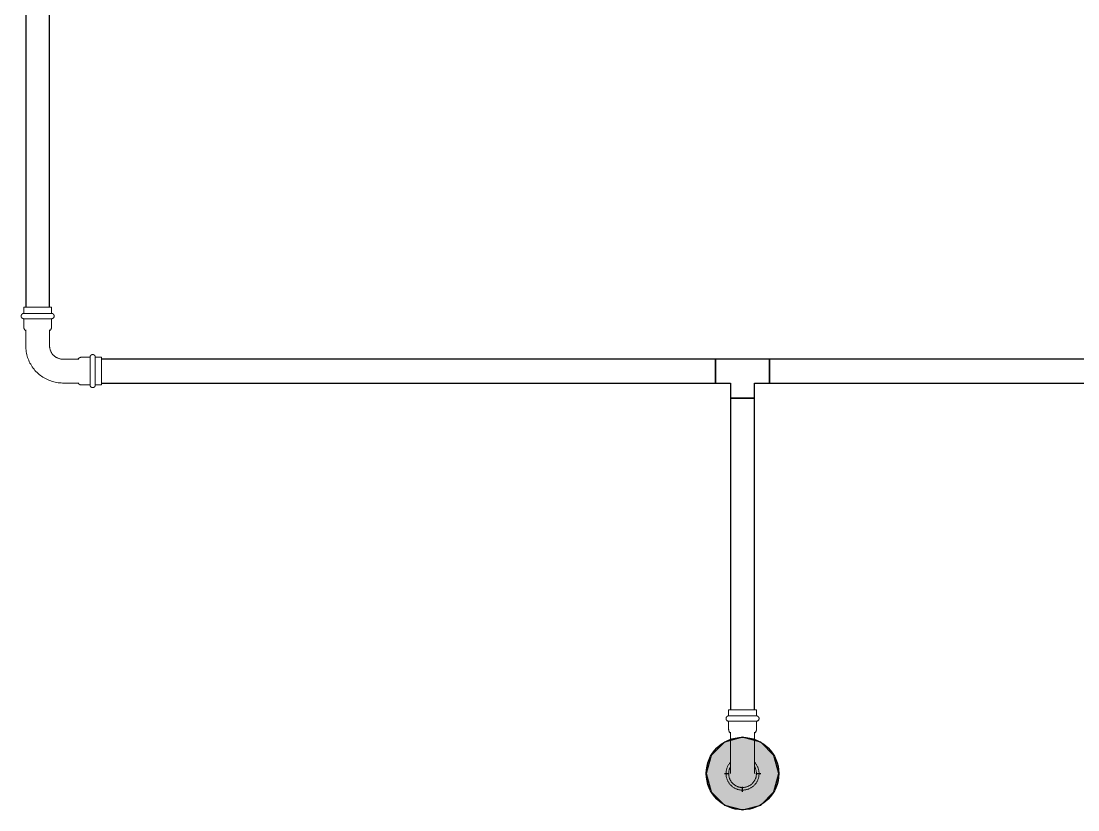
# Model space of a CAD drawing. Header units: inches. Extents: x -3327 to -1, y 8 to 1328.
# Drawn here: x -198.9 to -140.6, y 611.2 to 654.7 of the extents above; entities that cross this region are included whole.
import ezdxf

# ---------------------------------------------------------------- set-up
doc = ezdxf.new("R2010")
doc.units = ezdxf.units.IN
doc.header["$MEASUREMENT"] = 0
doc.layers.add('P-PIPE', color=3, linetype='Continuous', lineweight=9)
doc.layers.add('X - REF - FP', color=7, linetype='Continuous', true_color=0xb90000)

# ---------------------------------------------------------------- blocks, each defined once
blk = doc.blocks.new('Victaulic-VicPress316-Elbow 90-45deg Style P568_P571 - Standard-V1-SECOND LEVEL')
at = {"layer": 'P-PIPE'}
for p, q in [((-0.767, 3.52), (-0.767, 3.181)), ((0.766, 3.52), (-0.767, 3.52)), ((0.766, 3.181), (0.766, 3.52)), ((-0.767, 3.181), (0.766, 3.181)), ((-0.767, 2.89), (-0.767, 2.439)), ((-0.767, 2.89), (0.766, 2.89)), ((0.766, 2.439), (0.766, 2.89)), ((-0.658, 2.278), (-0.658, 1.393)), ((0.657, 1.393), (0.657, 2.278)), ((-3.181, 0.766), (-3.52, 0.766)), ((-3.52, 0.766), (-3.52, -0.767)), ((-3.181, -0.767), (-3.181, 0.766)), ((-2.439, 0.766), (-2.89, 0.766)), ((-2.89, -0.767), (-2.89, 0.766)), ((-1.393, 0.657), (-2.278, 0.657)), ((-3.52, -0.767), (-3.181, -0.767)), ((-2.89, -0.767), (-2.439, -0.767)), ((-2.278, -0.658), (-1.393, -0.658))]:
    blk.add_line(p, q, dxfattribs=at)
at = {"layer": 'P-PIPE', "flags": 128}
for points in [[(-0.767, 2.89), (-0.772, 2.891), (-0.778, 2.891), (-0.784, 2.892), (-0.79, 2.892), (-0.795, 2.893), (-0.801, 2.895), (-0.807, 2.896), (-0.812, 2.898), (-0.818, 2.9), (-0.823, 2.902), (-0.828, 2.904), (-0.834, 2.907), (-0.839, 2.91), (-0.844, 2.913), (-0.849, 2.916), (-0.853, 2.919), (-0.858, 2.923), (-0.862, 2.927), (-0.867, 2.931), (-0.871, 2.935), (-0.875, 2.939), (-0.879, 2.943), (-0.882, 2.948), (-0.886, 2.953), (-0.889, 2.957), (-0.892, 2.962), (-0.895, 2.967), (-0.897, 2.973), (-0.9, 2.978), (-0.902, 2.983), (-0.904, 2.989), (-0.906, 2.994), (-0.907, 3), (-0.909, 3.006), (-0.91, 3.011), (-0.911, 3.017), (-0.911, 3.023), (-0.912, 3.029), (-0.912, 3.034), (-0.912, 3.04), (-0.912, 3.046), (-0.911, 3.052), (-0.91, 3.058), (-0.909, 3.063), (-0.908, 3.069), (-0.907, 3.075), (-0.905, 3.08), (-0.903, 3.086), (-0.901, 3.091), (-0.899, 3.097), (-0.896, 3.102), (-0.894, 3.107), (-0.891, 3.112), (-0.887, 3.117), (-0.884, 3.122), (-0.881, 3.126), (-0.877, 3.131), (-0.873, 3.135), (-0.869, 3.139), (-0.865, 3.143), (-0.86, 3.147), (-0.856, 3.151), (-0.851, 3.154), (-0.846, 3.158), (-0.842, 3.161), (-0.836, 3.164), (-0.831, 3.166), (-0.826, 3.169), (-0.821, 3.171), (-0.815, 3.173), (-0.81, 3.175), (-0.804, 3.177), (-0.798, 3.178), (-0.793, 3.179), (-0.787, 3.18), (-0.781, 3.181), (-0.775, 3.181), (-0.77, 3.181), (-0.767, 3.181)], [(0.766, 3.181), (0.766, 3.181), (0.764, 3.181), (0.761, 3.181), (0.757, 3.181), (0.751, 3.181), (0.745, 3.181), (0.737, 3.181), (0.728, 3.181), (0.717, 3.181), (0.706, 3.181), (0.693, 3.181), (0.68, 3.181), (0.665, 3.181), (0.649, 3.181), (0.633, 3.181), (0.615, 3.181), (0.596, 3.181), (0.576, 3.181), (0.556, 3.181), (0.534, 3.181), (0.512, 3.181), (0.488, 3.181), (0.464, 3.181), (0.44, 3.181), (0.414, 3.181), (0.388, 3.181), (0.361, 3.181), (0.334, 3.181), (0.306, 3.181), (0.278, 3.181), (0.249, 3.181), (0.22, 3.181), (0.19, 3.181), (0.16, 3.181), (0.13, 3.181), (0.1, 3.181), (0.069, 3.181), (0.039, 3.181), (0.008, 3.181), (-0.022, 3.181), (-0.053, 3.181), (-0.084, 3.181), (-0.114, 3.181), (-0.144, 3.181), (-0.174, 3.181), (-0.204, 3.181), (-0.233, 3.181), (-0.262, 3.181), (-0.291, 3.181), (-0.319, 3.181), (-0.347, 3.181), (-0.374, 3.181), (-0.4, 3.181), (-0.426, 3.181), (-0.451, 3.181), (-0.476, 3.181), (-0.499, 3.181), (-0.522, 3.181), (-0.544, 3.181), (-0.565, 3.181), (-0.585, 3.181), (-0.605, 3.181), (-0.623, 3.181), (-0.64, 3.181), (-0.657, 3.181), (-0.672, 3.181), (-0.686, 3.181), (-0.699, 3.181), (-0.711, 3.181), (-0.722, 3.181), (-0.732, 3.181), (-0.74, 3.181), (-0.748, 3.181), (-0.754, 3.181), (-0.759, 3.181), (-0.763, 3.181), (-0.765, 3.181), (-0.766, 3.181), (-0.767, 3.181)], [(-0.767, 3.181), (-0.766, 3.181), (-0.764, 3.181), (-0.761, 3.181), (-0.757, 3.181), (-0.751, 3.181), (-0.745, 3.181), (-0.737, 3.181), (-0.728, 3.181)], [(0.722, 3.181), (0.732, 3.181), (0.74, 3.181), (0.748, 3.181), (0.754, 3.181), (0.759, 3.181), (0.763, 3.181), (0.765, 3.181), (0.766, 3.181), (0.766, 3.181)], [(0.766, 3.181), (0.772, 3.181), (0.778, 3.181), (0.784, 3.18), (0.79, 3.18), (0.795, 3.179), (0.801, 3.177), (0.807, 3.176), (0.812, 3.174), (0.818, 3.172), (0.823, 3.17), (0.828, 3.168), (0.834, 3.165), (0.839, 3.162), (0.844, 3.159), (0.849, 3.156), (0.853, 3.153), (0.858, 3.149), (0.862, 3.145), (0.867, 3.141), (0.871, 3.137), (0.875, 3.133), (0.879, 3.129), (0.882, 3.124), (0.886, 3.119), (0.889, 3.115), (0.892, 3.11), (0.895, 3.105), (0.897, 3.099), (0.9, 3.094), (0.902, 3.089), (0.904, 3.083), (0.906, 3.078), (0.907, 3.072), (0.909, 3.066), (0.91, 3.061), (0.911, 3.055), (0.911, 3.049), (0.912, 3.043), (0.912, 3.038), (0.912, 3.032), (0.912, 3.026), (0.911, 3.02), (0.91, 3.014), (0.909, 3.009), (0.908, 3.003), (0.907, 2.997), (0.905, 2.992), (0.903, 2.986), (0.901, 2.981), (0.899, 2.975), (0.896, 2.97), (0.894, 2.965), (0.891, 2.96), (0.887, 2.955), (0.884, 2.95), (0.881, 2.946), (0.877, 2.941), (0.873, 2.937), (0.869, 2.933), (0.865, 2.929), (0.86, 2.925), (0.856, 2.921), (0.851, 2.918), (0.846, 2.914), (0.842, 2.911), (0.836, 2.908), (0.831, 2.906), (0.826, 2.903), (0.821, 2.901), (0.815, 2.899), (0.81, 2.897), (0.804, 2.895), (0.798, 2.894), (0.793, 2.893), (0.787, 2.892), (0.781, 2.891), (0.775, 2.891), (0.77, 2.891), (0.766, 2.89)], [(-0.767, 2.89), (-0.766, 2.89), (-0.764, 2.89), (-0.761, 2.89), (-0.757, 2.89), (-0.751, 2.89), (-0.745, 2.89), (-0.737, 2.89), (-0.728, 2.89), (-0.717, 2.89), (-0.706, 2.89), (-0.693, 2.89), (-0.68, 2.89), (-0.665, 2.89), (-0.649, 2.89), (-0.633, 2.89), (-0.615, 2.89), (-0.596, 2.89), (-0.576, 2.89), (-0.556, 2.89), (-0.534, 2.89), (-0.512, 2.89), (-0.488, 2.89), (-0.464, 2.89), (-0.44, 2.89), (-0.414, 2.89), (-0.388, 2.89), (-0.361, 2.89), (-0.334, 2.89), (-0.306, 2.89), (-0.278, 2.89), (-0.249, 2.89), (-0.22, 2.89), (-0.19, 2.89), (-0.16, 2.89), (-0.13, 2.89), (-0.1, 2.89), (-0.069, 2.89), (-0.039, 2.89), (-0.008, 2.89), (0.022, 2.89), (0.053, 2.89), (0.084, 2.89), (0.114, 2.89), (0.144, 2.89), (0.174, 2.89), (0.204, 2.89), (0.233, 2.89), (0.262, 2.89), (0.291, 2.89), (0.319, 2.89), (0.347, 2.89), (0.374, 2.89), (0.4, 2.89), (0.426, 2.89), (0.451, 2.89), (0.476, 2.89), (0.499, 2.89), (0.522, 2.89), (0.544, 2.89), (0.565, 2.89), (0.585, 2.89), (0.605, 2.89), (0.623, 2.89), (0.64, 2.89), (0.657, 2.89), (0.672, 2.89), (0.686, 2.89), (0.699, 2.89), (0.711, 2.89), (0.722, 2.89), (0.732, 2.89), (0.74, 2.89), (0.748, 2.89), (0.754, 2.89), (0.759, 2.89), (0.763, 2.89), (0.765, 2.89), (0.766, 2.89), (0.766, 2.89)], [(-0.722, 2.89), (-0.732, 2.89), (-0.74, 2.89), (-0.748, 2.89), (-0.754, 2.89), (-0.759, 2.89), (-0.763, 2.89), (-0.765, 2.89), (-0.766, 2.89), (-0.767, 2.89)], [(-0.658, 2.221), (-0.666, 2.228), (-0.674, 2.235), (-0.682, 2.242), (-0.69, 2.25), (-0.698, 2.258), (-0.705, 2.266), (-0.711, 2.275), (-0.718, 2.283), (-0.724, 2.293), (-0.729, 2.302), (-0.735, 2.311), (-0.74, 2.321), (-0.744, 2.331), (-0.748, 2.341), (-0.752, 2.351), (-0.755, 2.362), (-0.758, 2.372), (-0.761, 2.383), (-0.763, 2.394), (-0.764, 2.404), (-0.765, 2.415), (-0.766, 2.426), (-0.767, 2.437), (-0.767, 2.439)], [(0.766, 2.439), (0.766, 2.428), (0.766, 2.417), (0.765, 2.406), (0.763, 2.396), (0.761, 2.385), (0.759, 2.374), (0.756, 2.364), (0.753, 2.353), (0.749, 2.343), (0.745, 2.333), (0.741, 2.323), (0.736, 2.313), (0.73, 2.304), (0.725, 2.294), (0.719, 2.285), (0.713, 2.276), (0.706, 2.268), (0.699, 2.259), (0.692, 2.251), (0.684, 2.244), (0.676, 2.236), (0.668, 2.229), (0.659, 2.222), (0.657, 2.221)], [(0.766, 2.89), (0.766, 2.89), (0.764, 2.89), (0.761, 2.89), (0.757, 2.89), (0.751, 2.89), (0.745, 2.89), (0.737, 2.89), (0.728, 2.89)], [(-0.658, 1.393), (-0.658, 1.364), (-0.66, 1.334), (-0.663, 1.305), (-0.667, 1.276), (-0.672, 1.247), (-0.679, 1.218), (-0.686, 1.19), (-0.695, 1.162), (-0.705, 1.134), (-0.716, 1.107), (-0.728, 1.08), (-0.741, 1.053), (-0.755, 1.028), (-0.77, 1.002), (-0.786, 0.978), (-0.803, 0.954), (-0.821, 0.931), (-0.84, 0.908), (-0.86, 0.886), (-0.881, 0.865), (-0.902, 0.845), (-0.924, 0.826), (-0.947, 0.808), (-0.971, 0.79), (-0.996, 0.774), (-1.021, 0.759), (-1.046, 0.744), (-1.073, 0.731), (-1.099, 0.719), (-1.126, 0.707), (-1.154, 0.697), (-1.182, 0.688), (-1.21, 0.681), (-1.239, 0.674), (-1.268, 0.668), (-1.297, 0.664), (-1.326, 0.661), (-1.356, 0.658), (-1.385, 0.658), (-1.393, 0.657)], [(-1.393, -0.658), (-1.311, -0.656), (-1.229, -0.651), (-1.148, -0.643), (-1.066, -0.631), (-0.986, -0.617), (-0.906, -0.599), (-0.826, -0.578), (-0.748, -0.553), (-0.671, -0.526), (-0.594, -0.496), (-0.52, -0.462), (-0.446, -0.426), (-0.374, -0.386), (-0.304, -0.344), (-0.235, -0.299), (-0.168, -0.252), (-0.104, -0.201), (-0.041, -0.149), (0.02, -0.093), (0.078, -0.036), (0.134, 0.024), (0.187, 0.087), (0.238, 0.151), (0.287, 0.217), (0.332, 0.285), (0.375, 0.355), (0.415, 0.427), (0.453, 0.5), (0.487, 0.574), (0.518, 0.65), (0.546, 0.727), (0.571, 0.805), (0.593, 0.884), (0.612, 0.964), (0.628, 1.044), (0.64, 1.126), (0.649, 1.207), (0.655, 1.289), (0.657, 1.371), (0.657, 1.393)], [(-3.181, 0.766), (-3.181, 0.772), (-3.181, 0.778), (-3.18, 0.784), (-3.18, 0.79), (-3.179, 0.795), (-3.177, 0.801), (-3.176, 0.807), (-3.174, 0.812), (-3.172, 0.818), (-3.17, 0.823), (-3.168, 0.828), (-3.165, 0.834), (-3.162, 0.839), (-3.159, 0.844), (-3.156, 0.849), (-3.153, 0.853), (-3.149, 0.858), (-3.145, 0.862), (-3.141, 0.867), (-3.137, 0.871), (-3.133, 0.875), (-3.129, 0.879), (-3.124, 0.882), (-3.119, 0.886), (-3.115, 0.889), (-3.11, 0.892), (-3.105, 0.895), (-3.099, 0.897), (-3.094, 0.9), (-3.089, 0.902), (-3.083, 0.904), (-3.078, 0.906), (-3.072, 0.907), (-3.066, 0.909), (-3.061, 0.91), (-3.055, 0.911), (-3.049, 0.911), (-3.043, 0.912), (-3.038, 0.912), (-3.032, 0.912), (-3.026, 0.912), (-3.02, 0.911), (-3.014, 0.91), (-3.009, 0.909), (-3.003, 0.908), (-2.997, 0.907), (-2.992, 0.905), (-2.986, 0.903), (-2.981, 0.901), (-2.975, 0.899), (-2.97, 0.896), (-2.965, 0.894), (-2.96, 0.891), (-2.955, 0.887), (-2.95, 0.884), (-2.946, 0.881), (-2.941, 0.877), (-2.937, 0.873), (-2.933, 0.869), (-2.929, 0.865), (-2.925, 0.86), (-2.921, 0.856), (-2.918, 0.851), (-2.914, 0.846), (-2.911, 0.842), (-2.908, 0.836), (-2.906, 0.831), (-2.903, 0.826), (-2.901, 0.821), (-2.899, 0.815), (-2.897, 0.81), (-2.895, 0.804), (-2.894, 0.798), (-2.893, 0.793), (-2.892, 0.787), (-2.891, 0.781), (-2.891, 0.775), (-2.891, 0.77), (-2.89, 0.766)], [(-3.181, 0.766), (-3.181, 0.766), (-3.181, 0.764), (-3.181, 0.761), (-3.181, 0.757), (-3.181, 0.751), (-3.181, 0.745), (-3.181, 0.737), (-3.181, 0.728), (-3.181, 0.717), (-3.181, 0.706), (-3.181, 0.693), (-3.181, 0.68), (-3.181, 0.665), (-3.181, 0.649), (-3.181, 0.633), (-3.181, 0.615), (-3.181, 0.596), (-3.181, 0.576), (-3.181, 0.556), (-3.181, 0.534), (-3.181, 0.512), (-3.181, 0.488), (-3.181, 0.464), (-3.181, 0.44), (-3.181, 0.414), (-3.181, 0.388), (-3.181, 0.361), (-3.181, 0.334), (-3.181, 0.306), (-3.181, 0.278), (-3.181, 0.249), (-3.181, 0.22), (-3.181, 0.19), (-3.181, 0.16), (-3.181, 0.13), (-3.181, 0.1), (-3.181, 0.069), (-3.181, 0.039), (-3.181, 0.008), (-3.181, -0.022), (-3.181, -0.053), (-3.181, -0.084), (-3.181, -0.114), (-3.181, -0.144), (-3.181, -0.174), (-3.181, -0.204), (-3.181, -0.233), (-3.181, -0.262), (-3.181, -0.291), (-3.181, -0.319), (-3.181, -0.347), (-3.181, -0.374), (-3.181, -0.4), (-3.181, -0.426), (-3.181, -0.451), (-3.181, -0.476), (-3.181, -0.499), (-3.181, -0.522), (-3.181, -0.544), (-3.181, -0.565), (-3.181, -0.585), (-3.181, -0.605), (-3.181, -0.623), (-3.181, -0.64), (-3.181, -0.657), (-3.181, -0.672), (-3.181, -0.686), (-3.181, -0.699), (-3.181, -0.711), (-3.181, -0.722), (-3.181, -0.732), (-3.181, -0.74), (-3.181, -0.748), (-3.181, -0.754), (-3.181, -0.759), (-3.181, -0.763), (-3.181, -0.765), (-3.181, -0.766), (-3.181, -0.767)], [(-3.181, 0.722), (-3.181, 0.732), (-3.181, 0.74), (-3.181, 0.748), (-3.181, 0.754), (-3.181, 0.759), (-3.181, 0.763), (-3.181, 0.765), (-3.181, 0.766), (-3.181, 0.766)], [(-2.89, -0.767), (-2.89, -0.766), (-2.89, -0.764), (-2.89, -0.761), (-2.89, -0.757), (-2.89, -0.751), (-2.89, -0.745), (-2.89, -0.737), (-2.89, -0.728), (-2.89, -0.717), (-2.89, -0.706), (-2.89, -0.693), (-2.89, -0.68), (-2.89, -0.665), (-2.89, -0.649), (-2.89, -0.633), (-2.89, -0.615), (-2.89, -0.596), (-2.89, -0.576), (-2.89, -0.556), (-2.89, -0.534), (-2.89, -0.512), (-2.89, -0.488), (-2.89, -0.464), (-2.89, -0.44), (-2.89, -0.414), (-2.89, -0.388), (-2.89, -0.361), (-2.89, -0.334), (-2.89, -0.306), (-2.89, -0.278), (-2.89, -0.249), (-2.89, -0.22), (-2.89, -0.19), (-2.89, -0.16), (-2.89, -0.13), (-2.89, -0.1), (-2.89, -0.069), (-2.89, -0.039), (-2.89, -0.008), (-2.89, 0.022), (-2.89, 0.053), (-2.89, 0.084), (-2.89, 0.114), (-2.89, 0.144), (-2.89, 0.174), (-2.89, 0.204), (-2.89, 0.233), (-2.89, 0.262), (-2.89, 0.291), (-2.89, 0.319), (-2.89, 0.347), (-2.89, 0.374), (-2.89, 0.4), (-2.89, 0.426), (-2.89, 0.451), (-2.89, 0.476), (-2.89, 0.499), (-2.89, 0.522), (-2.89, 0.544), (-2.89, 0.565), (-2.89, 0.585), (-2.89, 0.605), (-2.89, 0.623), (-2.89, 0.64), (-2.89, 0.657), (-2.89, 0.672), (-2.89, 0.686), (-2.89, 0.699), (-2.89, 0.711), (-2.89, 0.722), (-2.89, 0.732), (-2.89, 0.74), (-2.89, 0.748), (-2.89, 0.754), (-2.89, 0.759), (-2.89, 0.763), (-2.89, 0.765), (-2.89, 0.766), (-2.89, 0.766)], [(-2.89, 0.766), (-2.89, 0.766), (-2.89, 0.764), (-2.89, 0.761), (-2.89, 0.757), (-2.89, 0.751), (-2.89, 0.745), (-2.89, 0.737), (-2.89, 0.728)], [(-2.439, 0.766), (-2.428, 0.766), (-2.417, 0.766), (-2.406, 0.765), (-2.396, 0.763), (-2.385, 0.761), (-2.374, 0.759), (-2.364, 0.756), (-2.353, 0.753), (-2.343, 0.749), (-2.333, 0.745), (-2.323, 0.741), (-2.313, 0.736), (-2.304, 0.73), (-2.294, 0.725), (-2.285, 0.719), (-2.276, 0.713), (-2.268, 0.706), (-2.259, 0.699), (-2.251, 0.692), (-2.244, 0.684), (-2.236, 0.676), (-2.229, 0.668), (-2.222, 0.659), (-2.221, 0.657)], [(-3.181, -0.767), (-3.181, -0.766), (-3.181, -0.764), (-3.181, -0.761), (-3.181, -0.757), (-3.181, -0.751), (-3.181, -0.745), (-3.181, -0.737), (-3.181, -0.728)], [(-2.89, -0.767), (-2.891, -0.772), (-2.891, -0.778), (-2.892, -0.784), (-2.892, -0.79), (-2.893, -0.795), (-2.895, -0.801), (-2.896, -0.807), (-2.898, -0.812), (-2.9, -0.818), (-2.902, -0.823), (-2.904, -0.828), (-2.907, -0.834), (-2.91, -0.839), (-2.913, -0.844), (-2.916, -0.849), (-2.919, -0.853), (-2.923, -0.858), (-2.927, -0.862), (-2.931, -0.867), (-2.935, -0.871), (-2.939, -0.875), (-2.943, -0.879), (-2.948, -0.882), (-2.953, -0.886), (-2.957, -0.889), (-2.962, -0.892), (-2.967, -0.895), (-2.973, -0.897), (-2.978, -0.9), (-2.983, -0.902), (-2.989, -0.904), (-2.994, -0.906), (-3, -0.907), (-3.006, -0.909), (-3.011, -0.91), (-3.017, -0.911), (-3.023, -0.911), (-3.029, -0.912), (-3.034, -0.912), (-3.04, -0.912), (-3.046, -0.912), (-3.052, -0.911), (-3.058, -0.91), (-3.063, -0.909), (-3.069, -0.908), (-3.075, -0.907), (-3.08, -0.905), (-3.086, -0.903), (-3.091, -0.901), (-3.097, -0.899), (-3.102, -0.896), (-3.107, -0.894), (-3.112, -0.891), (-3.117, -0.887), (-3.122, -0.884), (-3.126, -0.881), (-3.131, -0.877), (-3.135, -0.873), (-3.139, -0.869), (-3.143, -0.865), (-3.147, -0.86), (-3.151, -0.856), (-3.154, -0.851), (-3.158, -0.846), (-3.161, -0.842), (-3.164, -0.836), (-3.166, -0.831), (-3.169, -0.826), (-3.171, -0.821), (-3.173, -0.815), (-3.175, -0.81), (-3.177, -0.804), (-3.178, -0.798), (-3.179, -0.793), (-3.18, -0.787), (-3.181, -0.781), (-3.181, -0.775), (-3.181, -0.77), (-3.181, -0.767)], [(-2.89, -0.722), (-2.89, -0.732), (-2.89, -0.74), (-2.89, -0.748), (-2.89, -0.754), (-2.89, -0.759), (-2.89, -0.763), (-2.89, -0.765), (-2.89, -0.766), (-2.89, -0.767)], [(-2.221, -0.658), (-2.228, -0.666), (-2.235, -0.674), (-2.242, -0.682), (-2.25, -0.69), (-2.258, -0.698), (-2.266, -0.705), (-2.275, -0.711), (-2.283, -0.718), (-2.293, -0.724), (-2.302, -0.729), (-2.311, -0.735), (-2.321, -0.74), (-2.331, -0.744), (-2.341, -0.748), (-2.351, -0.752), (-2.362, -0.755), (-2.372, -0.758), (-2.383, -0.761), (-2.394, -0.763), (-2.404, -0.764), (-2.415, -0.765), (-2.426, -0.766), (-2.437, -0.767), (-2.439, -0.767)]]:
    blk.add_lwpolyline(points, dxfattribs=at)
blk = doc.blocks.new('Victaulic-VicPress316-Elbow 90-45deg Style P568_P571 - Standard-V2-SECOND LEVEL')
at = {"layer": 'P-PIPE'}
for p, q in [((-3203.704, 731.097), (-3203.704, 730.203)), ((-3202.389, 730.206), (-3202.389, 731.097)), ((-3203.813, 730.051), (-3203.813, 729.6)), ((-3202.28, 729.6), (-3202.28, 730.051)), ((-3203.046, 729.6), (-3203.813, 729.6)), ((-3202.28, 729.6), (-3203.046, 729.6)), ((-3203.813, 729.309), (-3203.813, 728.97)), ((-3203.046, 729.309), (-3203.813, 729.309)), ((-3203.813, 728.97), (-3203.046, 728.97)), ((-3202.28, 729.309), (-3203.046, 729.309)), ((-3203.046, 728.97), (-3202.28, 728.97)), ((-3202.28, 728.97), (-3202.28, 729.309))]:
    blk.add_line(p, q, dxfattribs=at)
at = {"layer": 'P-PIPE', "flags": 128}
for points in [[(-3203.046, 733.402), (-3203.083, 733.401), (-3203.119, 733.399), (-3203.155, 733.395), (-3203.191, 733.39), (-3203.227, 733.384), (-3203.263, 733.376), (-3203.298, 733.366), (-3203.333, 733.356), (-3203.367, 733.344), (-3203.401, 733.33), (-3203.434, 733.315), (-3203.467, 733.299), (-3203.499, 733.281), (-3203.53, 733.263), (-3203.561, 733.243), (-3203.591, 733.222), (-3203.619, 733.199), (-3203.647, 733.176), (-3203.674, 733.151), (-3203.7, 733.125), (-3203.725, 733.099), (-3203.749, 733.071), (-3203.772, 733.043), (-3203.793, 733.013), (-3203.813, 732.983), (-3203.833, 732.952), (-3203.85, 732.92), (-3203.867, 732.887), (-3203.882, 732.854), (-3203.896, 732.82), (-3203.909, 732.786), (-3203.92, 732.751), (-3203.93, 732.716), (-3203.938, 732.681), (-3203.945, 732.645), (-3203.95, 732.609), (-3203.954, 732.573), (-3203.957, 732.536), (-3203.958, 732.5), (-3203.958, 732.463), (-3203.956, 732.427), (-3203.953, 732.391), (-3203.948, 732.354), (-3203.942, 732.318), (-3203.934, 732.283), (-3203.925, 732.247), (-3203.915, 732.212), (-3203.903, 732.178), (-3203.89, 732.144), (-3203.875, 732.11), (-3203.859, 732.078), (-3203.842, 732.045), (-3203.824, 732.014), (-3203.804, 731.983), (-3203.783, 731.953), (-3203.761, 731.924), (-3203.738, 731.896), (-3203.714, 731.869)], [(-3203.046, 733.257), (-3203.077, 733.256), (-3203.107, 733.254), (-3203.138, 733.251), (-3203.168, 733.247), (-3203.198, 733.241), (-3203.228, 733.235), (-3203.258, 733.227), (-3203.287, 733.218), (-3203.316, 733.207), (-3203.345, 733.196), (-3203.373, 733.183), (-3203.4, 733.17), (-3203.427, 733.155), (-3203.453, 733.139), (-3203.479, 733.123), (-3203.504, 733.105), (-3203.528, 733.086), (-3203.551, 733.066), (-3203.574, 733.046), (-3203.596, 733.024), (-3203.617, 733.002), (-3203.637, 732.978), (-3203.656, 732.954), (-3203.674, 732.93), (-3203.691, 732.904), (-3203.707, 732.878), (-3203.722, 732.851), (-3203.736, 732.824), (-3203.749, 732.796), (-3203.76, 732.768), (-3203.771, 732.739), (-3203.78, 732.71), (-3203.789, 732.68), (-3203.796, 732.65), (-3203.801, 732.62), (-3203.806, 732.59), (-3203.809, 732.559), (-3203.812, 732.529), (-3203.812, 732.498), (-3203.812, 732.468), (-3203.811, 732.437), (-3203.808, 732.406), (-3203.804, 732.376), (-3203.799, 732.346), (-3203.792, 732.316), (-3203.785, 732.286), (-3203.776, 732.257), (-3203.766, 732.228), (-3203.755, 732.199), (-3203.743, 732.171), (-3203.73, 732.143), (-3203.715, 732.116), (-3203.704, 732.096)], [(-3202.389, 731.858), (-3202.367, 731.881), (-3202.343, 731.909), (-3202.32, 731.937), (-3202.299, 731.967), (-3202.279, 731.997), (-3202.26, 732.028), (-3202.242, 732.06), (-3202.225, 732.093), (-3202.21, 732.126), (-3202.196, 732.16), (-3202.183, 732.194), (-3202.172, 732.229), (-3202.163, 732.264), (-3202.154, 732.299), (-3202.147, 732.335), (-3202.142, 732.371), (-3202.138, 732.407), (-3202.135, 732.444), (-3202.134, 732.48), (-3202.134, 732.517), (-3202.136, 732.553), (-3202.139, 732.589), (-3202.144, 732.626), (-3202.15, 732.662), (-3202.158, 732.697), (-3202.167, 732.733), (-3202.177, 732.768), (-3202.189, 732.802), (-3202.202, 732.836), (-3202.217, 732.87), (-3202.233, 732.902), (-3202.25, 732.935), (-3202.268, 732.966), (-3202.288, 732.997), (-3202.309, 733.027), (-3202.331, 733.056), (-3202.354, 733.084), (-3202.378, 733.111), (-3202.404, 733.137), (-3202.43, 733.163), (-3202.457, 733.187), (-3202.486, 733.21), (-3202.515, 733.231), (-3202.545, 733.252), (-3202.576, 733.271), (-3202.608, 733.29), (-3202.64, 733.307), (-3202.673, 733.322), (-3202.706, 733.336), (-3202.741, 733.349), (-3202.775, 733.361), (-3202.81, 733.371), (-3202.846, 733.38), (-3202.881, 733.387), (-3202.917, 733.393), (-3202.954, 733.397), (-3202.99, 733.4), (-3203.026, 733.402), (-3203.046, 733.402)], [(-3202.385, 732.102), (-3202.37, 732.129), (-3202.356, 732.156), (-3202.343, 732.184), (-3202.332, 732.212), (-3202.321, 732.241), (-3202.312, 732.27), (-3202.304, 732.3), (-3202.297, 732.33), (-3202.291, 732.36), (-3202.286, 732.39), (-3202.283, 732.421), (-3202.281, 732.451), (-3202.28, 732.482), (-3202.28, 732.512), (-3202.281, 732.543), (-3202.284, 732.574), (-3202.288, 732.604), (-3202.293, 732.634), (-3202.3, 732.664), (-3202.307, 732.694), (-3202.316, 732.723), (-3202.326, 732.752), (-3202.337, 732.781), (-3202.349, 732.809), (-3202.362, 732.837), (-3202.377, 732.864), (-3202.392, 732.89), (-3202.409, 732.916), (-3202.426, 732.941), (-3202.445, 732.966), (-3202.464, 732.989), (-3202.485, 733.012), (-3202.506, 733.034), (-3202.528, 733.055), (-3202.551, 733.075), (-3202.575, 733.095), (-3202.6, 733.113), (-3202.625, 733.13), (-3202.651, 733.147), (-3202.677, 733.162), (-3202.705, 733.176), (-3202.732, 733.189), (-3202.761, 733.201), (-3202.789, 733.212), (-3202.818, 733.222), (-3202.848, 733.23), (-3202.878, 733.238), (-3202.908, 733.244), (-3202.938, 733.249), (-3202.968, 733.253), (-3202.999, 733.255), (-3203.029, 733.256), (-3203.046, 733.257)], [(-3203.704, 732.49), (-3203.704, 732.489), (-3203.704, 732.486), (-3203.704, 732.48), (-3203.704, 732.472), (-3203.704, 732.462), (-3203.704, 732.45), (-3203.704, 732.436), (-3203.704, 732.419), (-3203.704, 732.401), (-3203.704, 732.38), (-3203.704, 732.357), (-3203.704, 732.333), (-3203.704, 732.306), (-3203.704, 732.277), (-3203.704, 732.247), (-3203.704, 732.214), (-3203.704, 732.18), (-3203.704, 732.144), (-3203.704, 732.107), (-3203.704, 732.068), (-3203.704, 732.027), (-3203.704, 731.985), (-3203.704, 731.941), (-3203.704, 731.896), (-3203.704, 731.85), (-3203.704, 731.802), (-3203.704, 731.754), (-3203.704, 731.704), (-3203.704, 731.653), (-3203.704, 731.602), (-3203.704, 731.549), (-3203.704, 731.496), (-3203.704, 731.443), (-3203.704, 731.388), (-3203.704, 731.334), (-3203.704, 731.279), (-3203.704, 731.223), (-3203.704, 731.168), (-3203.704, 731.112), (-3203.704, 731.097)], [(-3202.389, 731.097), (-3202.389, 731.153), (-3202.389, 731.208), (-3202.389, 731.264), (-3202.389, 731.319), (-3202.389, 731.374), (-3202.389, 731.428), (-3202.389, 731.482), (-3202.389, 731.535), (-3202.389, 731.588), (-3202.389, 731.639), (-3202.389, 731.69), (-3202.389, 731.74), (-3202.389, 731.789), (-3202.389, 731.837), (-3202.389, 731.884), (-3202.389, 731.929), (-3202.389, 731.973), (-3202.389, 732.016), (-3202.389, 732.057), (-3202.389, 732.096), (-3202.389, 732.134), (-3202.389, 732.171), (-3202.389, 732.205), (-3202.389, 732.238), (-3202.389, 732.269), (-3202.389, 732.298), (-3202.389, 732.326), (-3202.389, 732.351), (-3202.389, 732.374), (-3202.389, 732.395), (-3202.389, 732.414), (-3202.389, 732.432), (-3202.389, 732.446), (-3202.389, 732.459), (-3202.389, 732.47), (-3202.389, 732.478), (-3202.389, 732.484), (-3202.389, 732.488), (-3202.389, 732.49), (-3202.389, 732.49)], [(-3203.813, 730.051), (-3203.812, 730.062), (-3203.812, 730.073), (-3203.811, 730.084), (-3203.809, 730.094), (-3203.807, 730.105), (-3203.805, 730.116), (-3203.802, 730.126), (-3203.799, 730.137), (-3203.795, 730.147), (-3203.791, 730.157), (-3203.787, 730.167), (-3203.782, 730.177), (-3203.777, 730.186), (-3203.771, 730.196), (-3203.765, 730.205), (-3203.759, 730.214), (-3203.752, 730.222), (-3203.745, 730.231), (-3203.738, 730.239), (-3203.73, 730.246), (-3203.722, 730.254), (-3203.714, 730.261), (-3203.705, 730.268), (-3203.704, 730.269)], [(-3202.389, 730.269), (-3202.38, 730.262), (-3202.372, 730.255), (-3202.364, 730.248), (-3202.356, 730.24), (-3202.348, 730.232), (-3202.341, 730.224), (-3202.335, 730.215), (-3202.328, 730.207), (-3202.322, 730.197), (-3202.317, 730.188), (-3202.311, 730.179), (-3202.306, 730.169), (-3202.302, 730.159), (-3202.298, 730.149), (-3202.294, 730.139), (-3202.291, 730.128), (-3202.288, 730.118), (-3202.285, 730.107), (-3202.283, 730.096), (-3202.282, 730.086), (-3202.281, 730.075), (-3202.28, 730.064), (-3202.28, 730.053), (-3202.28, 730.051)], [(-3203.813, 729.309), (-3203.818, 729.309), (-3203.824, 729.309), (-3203.83, 729.31), (-3203.836, 729.31), (-3203.841, 729.311), (-3203.847, 729.313), (-3203.853, 729.314), (-3203.858, 729.316), (-3203.864, 729.318), (-3203.869, 729.32), (-3203.875, 729.322), (-3203.88, 729.325), (-3203.885, 729.328), (-3203.89, 729.331), (-3203.895, 729.334), (-3203.899, 729.337), (-3203.904, 729.341), (-3203.908, 729.345), (-3203.913, 729.349), (-3203.917, 729.353), (-3203.921, 729.357), (-3203.925, 729.361), (-3203.928, 729.366), (-3203.932, 729.371), (-3203.935, 729.375), (-3203.938, 729.38), (-3203.941, 729.385), (-3203.944, 729.391), (-3203.946, 729.396), (-3203.948, 729.401), (-3203.95, 729.407), (-3203.952, 729.412), (-3203.953, 729.418), (-3203.955, 729.424), (-3203.956, 729.429), (-3203.957, 729.435), (-3203.957, 729.441), (-3203.958, 729.447), (-3203.958, 729.452), (-3203.958, 729.458), (-3203.958, 729.464), (-3203.957, 729.47), (-3203.956, 729.476), (-3203.955, 729.481), (-3203.954, 729.487), (-3203.953, 729.493), (-3203.951, 729.498), (-3203.949, 729.504), (-3203.947, 729.509), (-3203.945, 729.515), (-3203.942, 729.52), (-3203.94, 729.525), (-3203.937, 729.53), (-3203.934, 729.535), (-3203.93, 729.54), (-3203.927, 729.544), (-3203.923, 729.549), (-3203.919, 729.553), (-3203.915, 729.557), (-3203.911, 729.561), (-3203.906, 729.565), (-3203.902, 729.569), (-3203.897, 729.572), (-3203.892, 729.576), (-3203.888, 729.579), (-3203.882, 729.582), (-3203.877, 729.584), (-3203.872, 729.587), (-3203.867, 729.589), (-3203.861, 729.591), (-3203.856, 729.593), (-3203.85, 729.595), (-3203.845, 729.596), (-3203.839, 729.597), (-3203.833, 729.598), (-3203.827, 729.599), (-3203.821, 729.599), (-3203.816, 729.599), (-3203.813, 729.6)], [(-3203.046, 729.6), (-3203.077, 729.6), (-3203.107, 729.6), (-3203.138, 729.6), (-3203.168, 729.6), (-3203.198, 729.6), (-3203.228, 729.6), (-3203.258, 729.6), (-3203.287, 729.6), (-3203.316, 729.6), (-3203.345, 729.6), (-3203.373, 729.6), (-3203.4, 729.6), (-3203.427, 729.6), (-3203.453, 729.6), (-3203.479, 729.6), (-3203.504, 729.6), (-3203.528, 729.6), (-3203.551, 729.6), (-3203.574, 729.6), (-3203.596, 729.6), (-3203.617, 729.6), (-3203.637, 729.6), (-3203.656, 729.6), (-3203.674, 729.6), (-3203.691, 729.6), (-3203.707, 729.6), (-3203.722, 729.6), (-3203.736, 729.6), (-3203.749, 729.6), (-3203.76, 729.6), (-3203.771, 729.6), (-3203.78, 729.6), (-3203.789, 729.6), (-3203.796, 729.6), (-3203.801, 729.6), (-3203.806, 729.6), (-3203.809, 729.6), (-3203.812, 729.6), (-3203.812, 729.6), (-3203.813, 729.6)], [(-3203.813, 729.6), (-3203.812, 729.6), (-3203.81, 729.6), (-3203.807, 729.6), (-3203.803, 729.6), (-3203.797, 729.6), (-3203.791, 729.6), (-3203.783, 729.6), (-3203.774, 729.6)], [(-3202.28, 729.6), (-3202.28, 729.6), (-3202.282, 729.6), (-3202.285, 729.6), (-3202.289, 729.6), (-3202.295, 729.6), (-3202.302, 729.6), (-3202.309, 729.6), (-3202.318, 729.6), (-3202.329, 729.6), (-3202.34, 729.6), (-3202.353, 729.6), (-3202.366, 729.6), (-3202.381, 729.6), (-3202.397, 729.6), (-3202.413, 729.6), (-3202.431, 729.6), (-3202.45, 729.6), (-3202.47, 729.6), (-3202.49, 729.6), (-3202.512, 729.6), (-3202.534, 729.6), (-3202.558, 729.6), (-3202.582, 729.6), (-3202.606, 729.6), (-3202.632, 729.6), (-3202.658, 729.6), (-3202.685, 729.6), (-3202.712, 729.6), (-3202.74, 729.6), (-3202.768, 729.6), (-3202.797, 729.6), (-3202.826, 729.6), (-3202.856, 729.6), (-3202.886, 729.6), (-3202.916, 729.6), (-3202.946, 729.6), (-3202.977, 729.6), (-3203.007, 729.6), (-3203.038, 729.6), (-3203.046, 729.6)], [(-3202.321, 729.6), (-3202.312, 729.6), (-3202.304, 729.6), (-3202.297, 729.6), (-3202.291, 729.6), (-3202.286, 729.6), (-3202.283, 729.6), (-3202.281, 729.6), (-3202.28, 729.6), (-3202.28, 729.6)], [(-3202.28, 729.6), (-3202.274, 729.599), (-3202.268, 729.599), (-3202.262, 729.598), (-3202.256, 729.598), (-3202.251, 729.597), (-3202.245, 729.595), (-3202.239, 729.594), (-3202.234, 729.592), (-3202.228, 729.59), (-3202.223, 729.588), (-3202.218, 729.586), (-3202.212, 729.583), (-3202.207, 729.58), (-3202.202, 729.577), (-3202.197, 729.574), (-3202.193, 729.571), (-3202.188, 729.567), (-3202.184, 729.563), (-3202.179, 729.559), (-3202.175, 729.555), (-3202.171, 729.551), (-3202.167, 729.547), (-3202.164, 729.542), (-3202.16, 729.537), (-3202.157, 729.533), (-3202.154, 729.528), (-3202.151, 729.523), (-3202.149, 729.517), (-3202.146, 729.512), (-3202.144, 729.507), (-3202.142, 729.501), (-3202.14, 729.496), (-3202.139, 729.49), (-3202.137, 729.484), (-3202.136, 729.479), (-3202.135, 729.473), (-3202.135, 729.467), (-3202.134, 729.461), (-3202.134, 729.456), (-3202.134, 729.45), (-3202.134, 729.444), (-3202.135, 729.438), (-3202.136, 729.432), (-3202.137, 729.427), (-3202.138, 729.421), (-3202.139, 729.415), (-3202.141, 729.41), (-3202.143, 729.404), (-3202.145, 729.399), (-3202.147, 729.393), (-3202.15, 729.388), (-3202.152, 729.383), (-3202.155, 729.378), (-3202.159, 729.373), (-3202.162, 729.368), (-3202.165, 729.364), (-3202.169, 729.359), (-3202.173, 729.355), (-3202.177, 729.351), (-3202.181, 729.347), (-3202.186, 729.343), (-3202.19, 729.339), (-3202.195, 729.336), (-3202.2, 729.332), (-3202.205, 729.329), (-3202.21, 729.326), (-3202.215, 729.324), (-3202.22, 729.321), (-3202.225, 729.319), (-3202.231, 729.317), (-3202.236, 729.315), (-3202.242, 729.313), (-3202.248, 729.312), (-3202.253, 729.311), (-3202.259, 729.31), (-3202.265, 729.309), (-3202.271, 729.309), (-3202.276, 729.309), (-3202.28, 729.309)], [(-3203.771, 729.309), (-3203.78, 729.309), (-3203.789, 729.309), (-3203.796, 729.309), (-3203.801, 729.309), (-3203.806, 729.309), (-3203.809, 729.309), (-3203.812, 729.309), (-3203.812, 729.309), (-3203.813, 729.309)], [(-3203.813, 729.309), (-3203.812, 729.309), (-3203.81, 729.309), (-3203.807, 729.309), (-3203.803, 729.309), (-3203.797, 729.309), (-3203.791, 729.309), (-3203.783, 729.309), (-3203.774, 729.309), (-3203.763, 729.309), (-3203.752, 729.309), (-3203.74, 729.309), (-3203.726, 729.309), (-3203.711, 729.309), (-3203.695, 729.309), (-3203.679, 729.309), (-3203.661, 729.309), (-3203.642, 729.309), (-3203.622, 729.309), (-3203.602, 729.309), (-3203.58, 729.309), (-3203.558, 729.309), (-3203.534, 729.309), (-3203.51, 729.309), (-3203.486, 729.309), (-3203.46, 729.309), (-3203.434, 729.309), (-3203.407, 729.309), (-3203.38, 729.309), (-3203.352, 729.309), (-3203.324, 729.309), (-3203.295, 729.309), (-3203.266, 729.309), (-3203.236, 729.309), (-3203.206, 729.309), (-3203.176, 729.309), (-3203.146, 729.309), (-3203.116, 729.309), (-3203.085, 729.309), (-3203.054, 729.309), (-3203.046, 729.309)], [(-3203.046, 729.309), (-3203.015, 729.309), (-3202.985, 729.309), (-3202.954, 729.309), (-3202.924, 729.309), (-3202.894, 729.309), (-3202.864, 729.309), (-3202.834, 729.309), (-3202.805, 729.309), (-3202.776, 729.309), (-3202.748, 729.309), (-3202.72, 729.309), (-3202.692, 729.309), (-3202.665, 729.309), (-3202.639, 729.309), (-3202.613, 729.309), (-3202.588, 729.309), (-3202.564, 729.309), (-3202.541, 729.309), (-3202.518, 729.309), (-3202.496, 729.309), (-3202.475, 729.309), (-3202.455, 729.309), (-3202.436, 729.309), (-3202.418, 729.309), (-3202.401, 729.309), (-3202.385, 729.309), (-3202.37, 729.309), (-3202.356, 729.309), (-3202.343, 729.309), (-3202.332, 729.309), (-3202.321, 729.309), (-3202.312, 729.309), (-3202.304, 729.309), (-3202.297, 729.309), (-3202.291, 729.309), (-3202.286, 729.309), (-3202.283, 729.309), (-3202.281, 729.309), (-3202.28, 729.309), (-3202.28, 729.309)], [(-3202.28, 729.309), (-3202.28, 729.309), (-3202.282, 729.309), (-3202.285, 729.309), (-3202.289, 729.309), (-3202.295, 729.309), (-3202.302, 729.309), (-3202.309, 729.309), (-3202.318, 729.309)]]:
    blk.add_lwpolyline(points, dxfattribs=at)

msp = doc.modelspace()

# ---------------------------------------------------------------- hatches: boundary and pattern name
at = {"layer": 'X - REF - FP'}
h = msp.add_hatch(color=256, dxfattribs=at)
edge = h.paths.add_edge_path(flags=0)
edge.add_arc((-159.112, 613.21), 2, 0, 360)
msp.add_hatch(color=256, dxfattribs=at).paths.add_polyline_path([(-159.112, 611.21), (-158.112, 611.477), (-157.38, 612.21), (-157.112, 613.21), (-157.38, 614.21), (-158.112, 614.942), (-159.112, 615.21), (-160.112, 614.942), (-160.844, 614.21), (-161.112, 613.21), (-160.844, 612.21), (-160.112, 611.477)], flags=0)

# ---------------------------------------------------------------- linework, layer by layer
for p, q in [((-198.657, 677.266), (-198.657, 638.932)), ((-197.343, 638.932), (-197.343, 677.266)), ((-160.608, 636.069), (-194.48, 636.069)), ((-157.616, 636.069), (-160.608, 636.069)), ((-160.608, 636.047), (-160.608, 636.069)), ((-160.608, 636.069), (-160.608, 634.754)), ((-127.612, 636.069), (-157.616, 636.069)), ((-157.616, 634.754), (-157.616, 636.069)), ((-157.616, 636.069), (-157.616, 636.047)), ((-160.608, 635.981), (-160.608, 636.047)), ((-160.608, 635.877), (-160.608, 635.981)), ((-160.608, 635.741), (-160.608, 635.877)), ((-160.608, 635.582), (-160.608, 635.741)), ((-160.608, 635.242), (-160.608, 635.582)), ((-157.616, 636.047), (-157.616, 635.981)), ((-157.616, 635.981), (-157.616, 635.877)), ((-157.616, 635.877), (-157.616, 635.741)), ((-157.616, 635.741), (-157.616, 635.582)), ((-157.616, 635.582), (-157.616, 635.242)), ((-160.608, 635.083), (-160.608, 635.242)), ((-160.608, 634.947), (-160.608, 635.083)), ((-160.608, 634.843), (-160.608, 634.947)), ((-157.616, 635.242), (-157.616, 635.083)), ((-157.616, 635.083), (-157.616, 634.947)), ((-157.616, 634.947), (-157.616, 634.843)), ((-194.48, 634.754), (-160.608, 634.754)), ((-160.608, 634.777), (-160.608, 634.843)), ((-160.608, 634.754), (-160.608, 634.777)), ((-160.608, 634.754), (-159.77, 634.754)), ((-159.77, 634.754), (-159.77, 633.916)), ((-158.455, 634.754), (-157.616, 634.754)), ((-158.455, 633.916), (-158.455, 634.754)), ((-157.616, 634.843), (-157.616, 634.777)), ((-157.616, 634.777), (-157.616, 634.754)), ((-157.616, 634.754), (-127.612, 634.754)), ((-159.77, 633.916), (-159.77, 616.73)), ((-159.77, 633.916), (-158.455, 633.916)), ((-159.747, 633.916), (-159.77, 633.916)), ((-159.682, 633.916), (-159.747, 633.916)), ((-159.577, 633.916), (-159.682, 633.916)), ((-159.441, 633.916), (-159.577, 633.916)), ((-159.282, 633.916), (-159.441, 633.916)), ((-158.942, 633.916), (-159.282, 633.916)), ((-158.784, 633.916), (-158.942, 633.916)), ((-158.647, 633.916), (-158.784, 633.916)), ((-158.543, 633.916), (-158.647, 633.916)), ((-158.477, 633.916), (-158.543, 633.916)), ((-158.455, 633.916), (-158.477, 633.916)), ((-158.455, 616.73), (-158.455, 633.916)), ((-159.112, 615.21), (-160.112, 614.942)), ((-158.112, 614.942), (-159.112, 615.21)), ((-160.112, 614.942), (-160.844, 614.21)), ((-157.38, 614.21), (-158.112, 614.942)), ((-160.844, 614.21), (-161.112, 613.21)), ((-157.112, 613.21), (-157.38, 614.21)), ((-161.112, 613.21), (-160.844, 612.21)), ((-160.112, 613.21), (-159.848, 613.21)), ((-158.376, 613.21), (-158.112, 613.21)), ((-157.38, 612.21), (-157.112, 613.21)), ((-160.844, 612.21), (-160.112, 611.477)), ((-159.112, 612.21), (-159.112, 612.472)), ((-158.112, 611.477), (-157.38, 612.21)), ((-160.112, 611.477), (-159.112, 611.21)), ((-159.112, 611.21), (-158.112, 611.477))]:
    msp.add_line(p, q, dxfattribs=at)
msp.add_circle((-159.112, 613.21), 2, dxfattribs=at)

# ---------------------------------------------------------------- block references
for name, p, rotation in [('Victaulic-VicPress316-Elbow 90-45deg Style P568_P571 - Standard-V1-SECOND LEVEL', (-198, 635.412), 270), ('Victaulic-VicPress316-Elbow 90-45deg Style P568_P571 - Standard-V2-SECOND LEVEL', (-3362.158, 1345.7), 180)]:
    msp.add_blockref(name, p, dxfattribs=dict(at, rotation=rotation))

doc.saveas('drawing.dxf')
